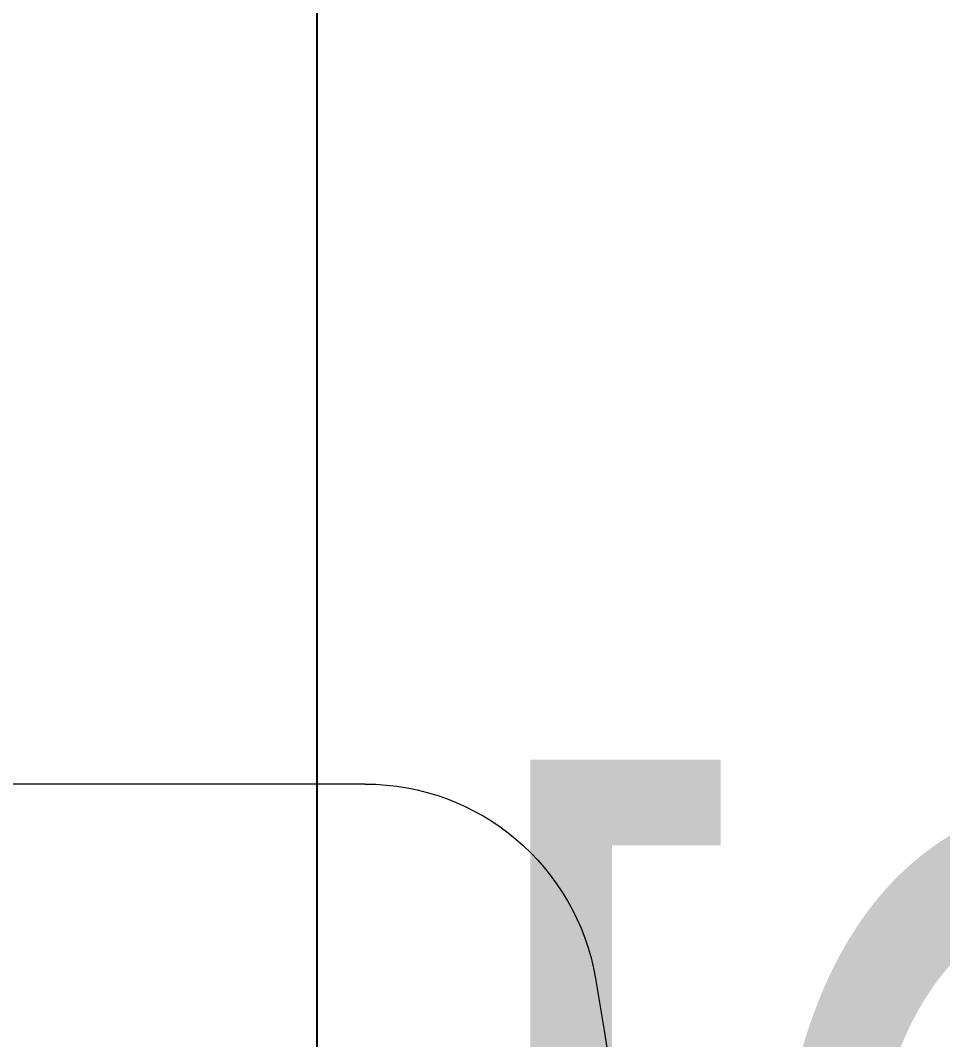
# Model space of a CAD drawing. Extents: x -12260 to 304645, y -29287 to 19916.
# Drawn here: x 20912.5 to 21109.8, y -5454 to -5235.9 of the extents above; entities that cross this region are included whole.
import ezdxf
from ezdxf import colors
from ezdxf.entities.mleader import LeaderData, LeaderLine
from ezdxf.math import Vec2, Vec3

# ---------------------------------------------------------------- set-up
doc = ezdxf.new("R2010")
doc.units = 0
doc.header["$LTSCALE"] = 0.25
doc.linetypes.add('DASHDOT', pattern=[25.4, 12.7, -6.35, 0, -6.35])
for name, color, linetype, lineweight in [('01-First Floor$0$72_EGR_BASE_TEXT', 252, 'Continuous', 5), ('01-First Floor$0$LOADING', 253, 'Continuous', 5), ('E-LITE-CLNG-CNDT', 6, 'DASHDOT', 35), ('T-DATA-TEXT', 2, 'Continuous', 25)]:
    doc.layers.add(name, color=color, linetype=linetype, lineweight=lineweight)
doc.layers.add('01-First Floor$0$FALSE CEILING', color=251, linetype='Continuous')
doc.styles.add('01-First Floor$0$X3G_ENTITY_9F38', font='swisscl.ttf', dxfattribs={"height": 0.2})
doc.styles.add('DC_Elc_Romans', font='elc_romans.shx', dxfattribs={"width": 0.7})

# ---------------------------------------------------------------- blocks, each defined once
blk = doc.blocks.new('01-First Floor$0$GF21018-P')
at = {"color": 0}
blk.add_line((0.22049, 0.47563), (0.22049, 0.0675), dxfattribs=at)
for centre, radius, start, end in [((-0.0001, -0.52948), 1.06948, 80.36712, 99.63288), ((0.17049, 0.47563), 0.05, 0, 80.3671)]:
    blk.add_arc(centre, radius, start, end, dxfattribs=at)
blk = doc.blocks.new('01-First Floor')
at = {"layer": '01-First Floor$0$FALSE CEILING', "linetype": 'Continuous'}
blk.add_line((20976, -6810), (20976, -2810), dxfattribs=at)
at = {"layer": '01-First Floor$0$LOADING', "extrusion": (-7.77426e-06, -2.24021e-05, 1), "xscale": -1000, "yscale": 1000, "zscale": 1000, "rotation": 270.0014107550521}
blk.add_blockref('01-First Floor$0$GF21018-P', (20510.62, -5619.82, -0.16), dxfattribs=at)
at = {"layer": '01-First Floor$0$72_EGR_BASE_TEXT', "insert": (21462.68, -5404.78, 0), "char_height": 200, "attachment_point": 2, "style": '01-First Floor$0$X3G_ENTITY_9F38'}
blk.add_mtext('[OPDF16]', dxfattribs=at)
blk = doc.blocks.new('DC_Arrow-ArrowEllipse')
at = {"color": 0}
blk.add_ellipse((0, 0), major_axis=(0.4, 0), ratio=0.4, dxfattribs=at)
at = {"color": 0, "ltscale": 0.5}
blk.add_solid([(-1.4, 0.1667), (-0.4, 0), (-1.4, -0.1667)], dxfattribs=at)

msp = doc.modelspace()

# ---------------------------------------------------------------- block references
at = {"layer": 'E-LITE-CLNG-CNDT'}
msp.add_blockref('01-First Floor', (0, 0), dxfattribs=at)

# ---------------------------------------------------------------- leaders
at = {"layer": 'T-DATA-TEXT'}
ml = msp.add_multileader_mtext('Standard', dxfattribs=at)
ml.set_content('LINE 6 TO SOUND RACK\\PIN DATA ROOM  ', color=256, style='DC_Elc_Romans')
ml.set_leader_properties(color=45)
ml.set_arrow_properties(name='DC_Arrow-ArrowEllipse')
ml.build(insert=Vec2(0, 0))
ml.multileader.update_dxf_attribs({"dogleg_length": 2, "arrow_head_size": 200, "scale": 100})
ctx = ml.context
ctx.base_point, ctx.scale, ctx.char_height, ctx.arrow_head_size, ctx.landing_gap_size, ctx.plane_origin = Vec3(506.2, -4605.16), 100, 200, 200, 200, Vec3(14018.86, -846.07)
notes = []
notes.append((ctx, [(1, (1, 1, 0), (3686.2, -4605.16), (-1, 0), 200, [(0, [(4115.95, -5627.24)], 0, [])])]))
ctx.mtext.insert, ctx.mtext.width, ctx.mtext.flow_direction = Vec3(706.2, -4505.16), 2820.2952, 5
for ctx, leaders in notes:
    for number, flags, end, landing, length, lines in leaders:
        leader = LeaderData()
        leader.index, (leader.has_last_leader_line, leader.has_dogleg_vector, leader.attachment_direction) = number, flags
        leader.last_leader_point, leader.dogleg_vector, leader.dogleg_length = Vec3(end), Vec3(landing), length
        for number, points, colour, breaks in lines:
            line = LeaderLine()
            line.index, line.vertices, line.color, line.breaks = number, Vec3.list(points), colors.encode_raw_color(colour), breaks
            leader.lines.append(line)
        ctx.leaders.append(leader)

doc.saveas('drawing.dxf')
